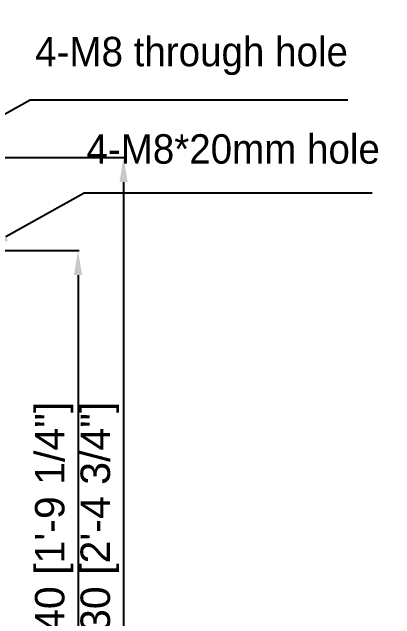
# Model space of a CAD drawing. Header units: millimetres. Extents: x -1070 to 42146, y 1440 to 12921.
# Drawn here: x 2569 to 2958, y 3041 to 3660 of the extents above; entities that cross this region are included whole.
import ezdxf

# ---------------------------------------------------------------- set-up
doc = ezdxf.new("R2010")
doc.units = ezdxf.units.MM
doc.layers.add('DIM', color=4, linetype='Continuous')
doc.styles.get("Standard").update_dxf_attribs({"font": 'arial.ttf'})
doc.dimstyles.new('ISO-200', dxfattribs={"dimtxt": 30, "dimasz": 25, "dimexe": 1.25, "dimexo": 5, "dimgap": 5, "dimtad": 1, "dimtoh": 1, "dimdec": 1, "dimdsep": 46, "dimtxsty": 'Standard', "dimcen": 2.5, "dimadec": 0, "dimazin": 0, "dimtfac": 1, "dimtdec": 1, "dimtmove": 0, "dimatfit": 3, "dimfxl": 1, "dimarcsym": 0})

# ---------------------------------------------------------------- blocks, each defined once
blk = doc.blocks.new('*D66')
at = {"layer": 'Defpoints', "color": 0, "transparency": 16777216}
for p in [(2539.58, 3416.54), (2539.58, 2876.54), (2635.81, 2876.54)]:
    blk.add_point(p, dxfattribs=at)
at = {"layer": 'DIM', "color": 0, "lineweight": -2, "transparency": 16777216}
for p, q in [((2544.58, 3416.54), (2637.06, 3416.54)), ((2635.81, 3391.54), (2635.81, 2901.54)), ((2544.58, 2876.54), (2637.06, 2876.54))]:
    blk.add_line(p, q, dxfattribs=at)
at = {"layer": 'DIM', "color": 0, "transparency": 16777216}
for points in [[(2631.64, 3391.54), (2639.98, 3391.54), (2635.81, 3416.54)], [(2631.64, 2901.54), (2639.98, 2901.54), (2635.81, 2876.54)]]:
    blk.add_solid(points, dxfattribs=at)
at = {"layer": 'DIM', "color": 0, "lineweight": -3, "transparency": 16777216, "insert": (2591.97, 3133.41), "char_height": 30, "attachment_point": 2, "rotation": 90}
blk.add_mtext('540 [1\'-9 1/4"]', dxfattribs=at)
blk = doc.blocks.new('*D69')
at = {"layer": 'Defpoints', "color": 0, "transparency": 16777216}
for p in [(2484.58, 3511.54), (2482.58, 2781.54), (2682.22, 2781.54)]:
    blk.add_point(p, dxfattribs=at)
at = {"layer": 'DIM', "color": 0, "lineweight": -2, "transparency": 16777216}
for p, q in [((2489.58, 3511.54), (2683.47, 3511.54)), ((2682.22, 3486.54), (2682.22, 2806.54)), ((2487.58, 2781.54), (2683.47, 2781.54))]:
    blk.add_line(p, q, dxfattribs=at)
at = {"layer": 'DIM', "color": 0, "transparency": 16777216}
for points in [[(2678.06, 3486.54), (2686.39, 3486.54), (2682.22, 3511.54)], [(2678.06, 2806.54), (2686.39, 2806.54), (2682.22, 2781.54)]]:
    blk.add_solid(points, dxfattribs=at)
at = {"layer": 'DIM', "color": 0, "lineweight": -3, "transparency": 16777216, "insert": (2638.38, 3133.41), "char_height": 30, "attachment_point": 2, "rotation": 90}
blk.add_mtext('730 [2\'-4 3/4"]', dxfattribs=at)
blk = doc.blocks.new('*D41')
at = {"layer": 'Defpoints', "color": 0, "transparency": 16777216}
for p in [(2482.58, 3511.54), (2485.64, 3513.25)]:
    blk.add_point(p, dxfattribs=at)
at = {"layer": 'DIM', "color": 0, "lineweight": -2, "transparency": 16777216}
for p, q in [((2587.14, 3570.04), (2507.46, 3525.46)), ((2910.71, 3570.04), (2587.14, 3570.04)), ((2482.58, 3511.54), (2485.64, 3513.25))]:
    blk.add_line(p, q, dxfattribs=at)
at = {"layer": 'DIM', "color": 0, "transparency": 16777216}
blk.add_solid([(2505.42, 3529.09), (2509.49, 3521.82), (2485.64, 3513.25)], dxfattribs=at)
at = {"layer": 'DIM', "color": 0, "lineweight": -3, "transparency": 16777216, "insert": (2751.43, 3615.04), "char_height": 30, "width": 329.3045, "attachment_point": 5}
blk.add_mtext('{\\fGulim|b0|i0|c134|p0;4-M8 through hole}', dxfattribs=at)
blk = doc.blocks.new('*D42')
at = {"layer": 'Defpoints', "color": 0, "transparency": 16777216}
for p in [(2537.58, 3416.54), (2540.64, 3418.25)]:
    blk.add_point(p, dxfattribs=at)
at = {"layer": 'DIM', "color": 0, "lineweight": -2, "transparency": 16777216}
for p, q in [((2642.14, 3475.04), (2562.46, 3430.46)), ((2935.24, 3475.04), (2642.14, 3475.04)), ((2537.58, 3416.54), (2540.64, 3418.25))]:
    blk.add_line(p, q, dxfattribs=at)
at = {"layer": 'DIM', "color": 0, "transparency": 16777216}
blk.add_solid([(2560.42, 3434.09), (2564.49, 3426.82), (2540.64, 3418.25)], dxfattribs=at)
at = {"layer": 'DIM', "color": 0, "lineweight": -3, "transparency": 16777216, "insert": (2793.81, 3520.04), "char_height": 30, "width": 329.3045, "attachment_point": 5}
blk.add_mtext('{\\fGulim|b0|i0|c134|p0;4-M8*20mm hole}', dxfattribs=at)

msp = doc.modelspace()

# ---------------------------------------------------------------- dimensions: what is measured, and where the dimension line sits
at = {"layer": 'DIM', "color": 7, "lineweight": -3}
for center, mpoint, text, picture, middle in [((2482.583, 3511.541), (2485.637, 3513.25), '{\\fGulim|b0|i0|c134|p0;4-M8 through hole}', '*D41', (2751.429, 3570.036)), ((2537.583, 3416.541), (2540.637, 3418.25), '{\\fGulim|b0|i0|c134|p0;4-M8*20mm hole}', '*D42', (2793.809, 3475.036))]:
    dim = msp.add_radius_dim(center=center, mpoint=mpoint, text=text, dimstyle='ISO-200', dxfattribs=at)
    dim.commit()
    dim.dimension.update_dxf_attribs({"geometry": picture, "text_midpoint": middle, "dimtype": 164})
for base, p1, p2, picture, middle in [((2682.222, 2781.541), (2484.583, 3511.541), (2482.583, 2781.541), '*D69', (2682.222, 3133.41)), ((2635.811, 2876.541), (2539.583, 3416.541), (2539.583, 2876.541), '*D66', (2635.811, 3133.41))]:
    dim = msp.add_linear_dim(base=base, p1=p1, p2=p2, angle=270, dimstyle='ISO-200', dxfattribs=at)
    dim.commit()
    dim.dimension.update_dxf_attribs({"geometry": picture, "text_midpoint": middle, "dimtype": 160})

doc.saveas('drawing.dxf')
